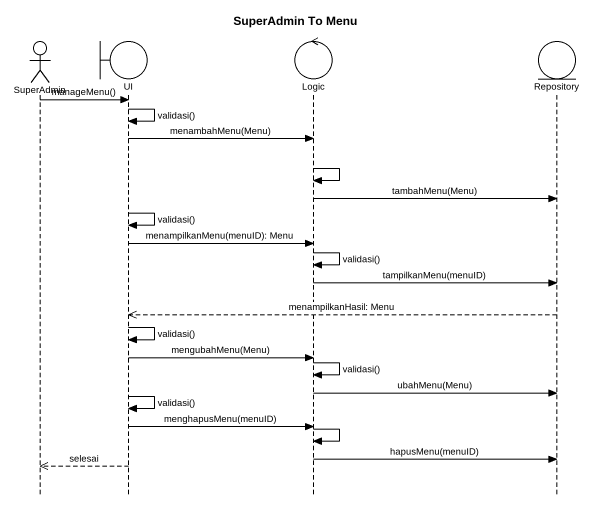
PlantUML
@startuml
title SuperAdmin To Menu
hide footbox
actor SuperAdmin
boundary UI
control Logic
entity Repository

SuperAdmin -> UI : manageMenu()
UI -> UI : validasi()
UI -> Logic : menambahMenu(Menu)
Logic -> Logic
Logic -> Repository : tambahMenu(Menu)
UI -> UI : validasi()
UI -> Logic : menampilkanMenu(menuID): Menu
Logic -> Logic : validasi()
Logic -> Repository : tampilkanMenu(menuID)
Repository -->> UI : menampilkanHasil: Menu
UI -> UI : validasi()
UI -> Logic : mengubahMenu(Menu)
Logic -> Logic : validasi()
Logic -> Repository : ubahMenu(Menu)
UI -> UI : validasi()
UI -> Logic : menghapusMenu(menuID)
Logic -> Logic
Logic -> Repository : hapusMenu(menuID)
UI -->> SuperAdmin : selesai
@enduml
